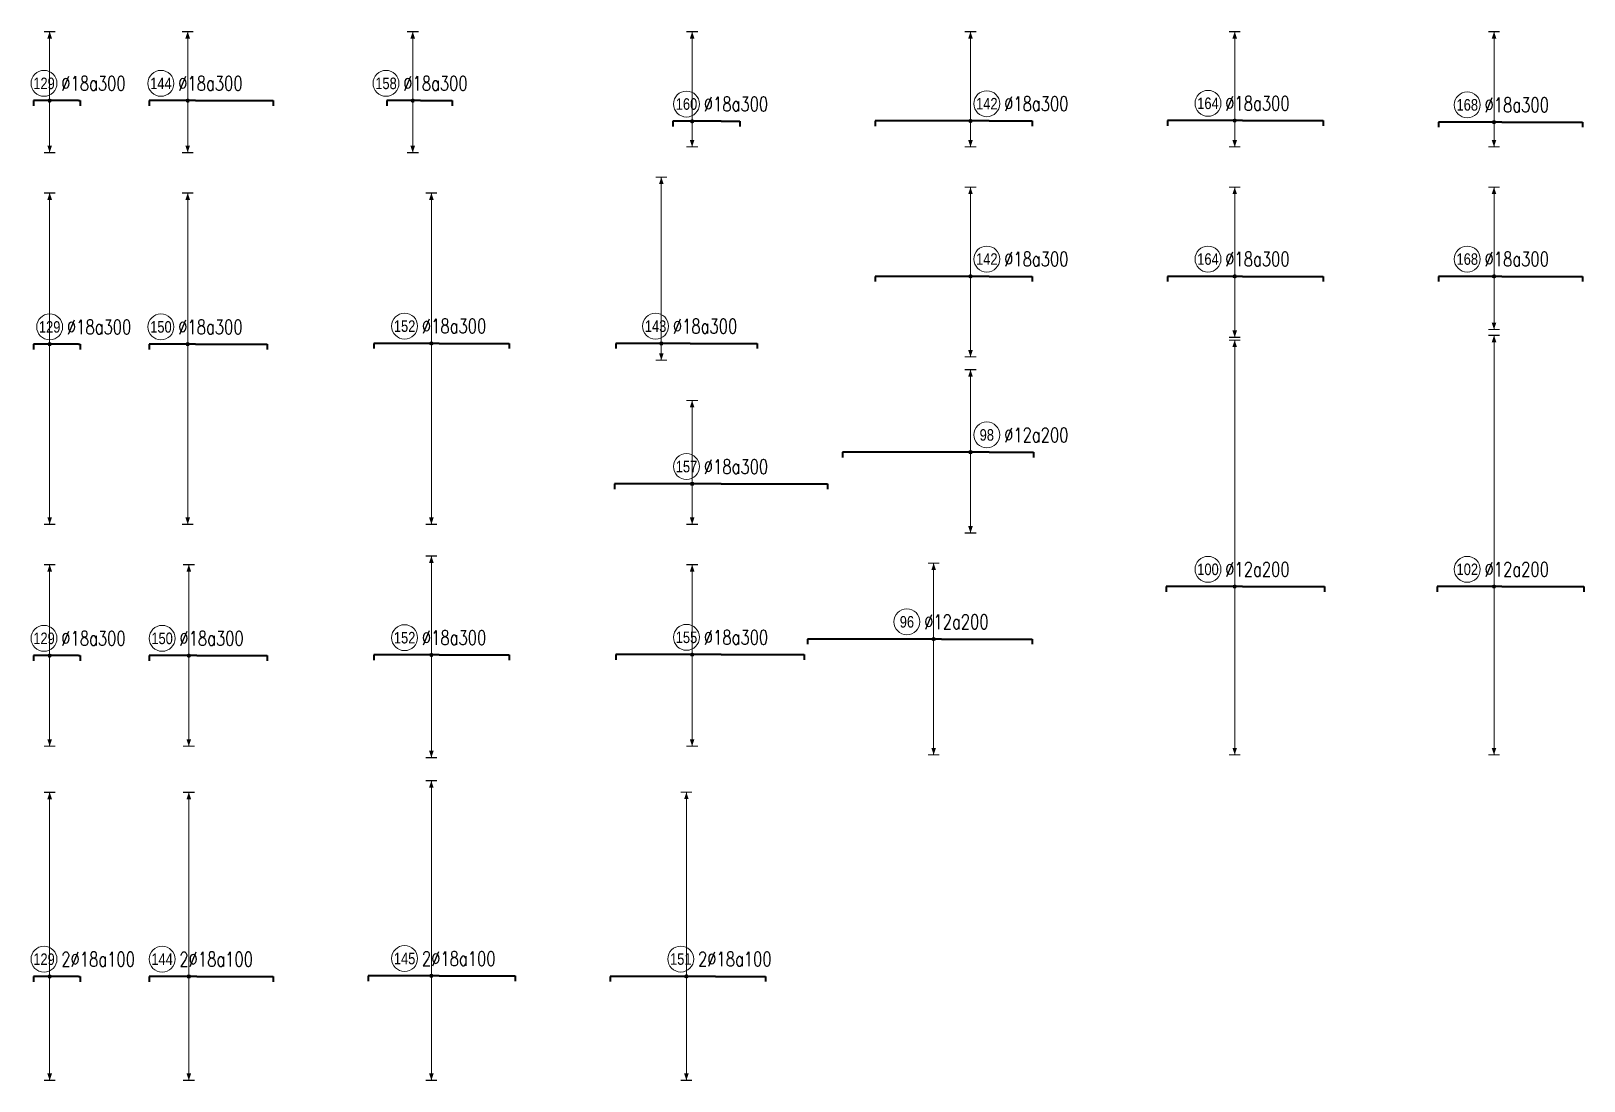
# Model space of a CAD drawing. Header units: millimetres. Extents: x -415354 to 592036, y -374841 to 139309.
# Drawn here: x 3350 to 57250, y -65820 to -29380 of the extents above; entities that cross this region are included whole.
import ezdxf
from ezdxf.enums import TextEntityAlignment as Align

# ---------------------------------------------------------------- set-up
doc = ezdxf.new("R2010")
doc.units = ezdxf.units.MM
doc.header["$MEASUREMENT"] = 0
for name, color, linetype, lineweight in [('NDC_S_DIM', 1, 'Continuous', 15), ('NDC_S_REBAR', 4, 'Continuous', 35), ('NDC_S_VN TEXT', 7, 'Continuous', 20)]:
    doc.layers.add(name, color=color, linetype=linetype, lineweight=lineweight)
doc.styles.add('ARIAL', font='arial.ttf', dxfattribs={"width": 0.8})
doc.styles.add('NDC_EN TXT', font='romans.shx', dxfattribs={"width": 0.8})

# ---------------------------------------------------------------- blocks, each defined once
blk = doc.blocks.new('*U124')
h = blk.add_hatch(color=6)
edge = h.paths.add_edge_path()
edge.add_arc((-5.03, 0), 0.3, 0, 360)
at = {"layer": 'NDC_S_DIM', "color": 8}
for q in [(-5.03, 11.98), (-5.03, -9.02)]:
    blk.add_line((-5.03, 0), q, dxfattribs=at)
for points in [[(-6.03, 11.98, 0.2, 0.2, 0), (-4.03, 11.98, 0, 0, 0)], [(-6.03, -9.02, 0.2, 0.2, 0), (-4.03, -9.02, 0, 0, 0)]]:
    blk.add_lwpolyline(points, format="xyseb", dxfattribs=at)
at = {"layer": 'NDC_S_DIM'}
blk.add_circle((-6.01, 3), 2.25, dxfattribs=at)
at = {"layer": 'NDC_S_DIM', "color": 6}
blk.add_circle((-5.03, 0), 0.3, dxfattribs=at)
at = {"layer": 'NDC_S_DIM', "color": 8}
for points in [[(-5.43, 10.78), (-5.03, 11.98), (-4.63, 10.78)], [(-5.43, -7.82), (-5.03, -9.02), (-4.63, -7.82)]]:
    blk.add_solid(points, dxfattribs=at)
at = {"layer": 'NDC_S_REBAR'}
for p, q in [((0, 0), (-7.86, 0)), ((-7.86, 0), (-7.86, -0.9)), ((0, 0), (0.24, 0)), ((0.24, 0), (0.24, -0.9)), ((-7.86, -0.9), (-7.86, -0.9)), ((0.24, -0.9), (0.24, -0.9))]:
    blk.add_line(p, q, dxfattribs=at)
at = {"layer": 'NDC_S_VN TEXT', "style": 'ARIAL', "width": 0.8}
blk.add_attdef('KHT', text='', height=2, dxfattribs=at).set_placement((-6.01, 3), align=Align.MIDDLE_CENTER)
at = {"layer": 'NDC_S_VN TEXT', "color": 3, "style": 'NDC_EN TXT', "width": 0.75}
blk.add_attdef('DKT', (-3.01, 1.75), '', height=2.5, dxfattribs=at)
blk = doc.blocks.new('*U123')
h = blk.add_hatch(color=6)
edge = h.paths.add_edge_path()
edge.add_arc((-1.37, 0), 0.3, 0, 360)
at = {"layer": 'NDC_S_DIM', "color": 8}
for q in [(-1.37, 11.98), (-1.37, -9.02)]:
    blk.add_line((-1.37, 0), q, dxfattribs=at)
for points in [[(-2.37, 11.98, 0.2, 0.2, 0), (-0.37, 11.98, 0, 0, 0)], [(-2.37, -9.02, 0.2, 0.2, 0), (-0.37, -9.02, 0, 0, 0)]]:
    blk.add_lwpolyline(points, format="xyseb", dxfattribs=at)
at = {"layer": 'NDC_S_DIM'}
blk.add_circle((-6.01, 3), 2.25, dxfattribs=at)
at = {"layer": 'NDC_S_DIM', "color": 6}
blk.add_circle((-1.37, 0), 0.3, dxfattribs=at)
at = {"layer": 'NDC_S_DIM', "color": 8}
for points in [[(-1.77, 10.78), (-1.37, 11.98), (-0.97, 10.78)], [(-1.77, -7.82), (-1.37, -9.02), (-0.97, -7.82)]]:
    blk.add_solid(points, dxfattribs=at)
at = {"layer": 'NDC_S_REBAR'}
for p, q in [((0, 0), (-8.05, 0)), ((-8.05, 0), (-8.05, -0.9)), ((0, 0), (13.45, 0)), ((13.45, 0), (13.45, -0.9)), ((-8.05, -0.9), (-8.05, -0.9)), ((13.45, -0.9), (13.45, -0.9))]:
    blk.add_line(p, q, dxfattribs=at)
at = {"layer": 'NDC_S_VN TEXT', "style": 'ARIAL', "width": 0.8}
blk.add_attdef('KHT', text='', height=2, dxfattribs=at).set_placement((-6.01, 3), align=Align.MIDDLE_CENTER)
at = {"layer": 'NDC_S_VN TEXT', "color": 3, "style": 'NDC_EN TXT', "width": 0.75}
blk.add_attdef('DKT', (-3.01, 1.75), '', height=2.5, dxfattribs=at)
blk = doc.blocks.new('*U125')
h = blk.add_hatch(color=6)
edge = h.paths.add_edge_path()
edge.add_arc((-1.37, 0), 0.3, 0, 360)
at = {"layer": 'NDC_S_DIM', "color": 8}
for q in [(-1.37, 11.98), (-1.37, -9.02)]:
    blk.add_line((-1.37, 0), q, dxfattribs=at)
for points in [[(-2.37, 11.98, 0.2, 0.2, 0), (-0.37, 11.98, 0, 0, 0)], [(-2.37, -9.02, 0.2, 0.2, 0), (-0.37, -9.02, 0, 0, 0)]]:
    blk.add_lwpolyline(points, format="xyseb", dxfattribs=at)
at = {"layer": 'NDC_S_DIM'}
blk.add_circle((-6.01, 3), 2.25, dxfattribs=at)
at = {"layer": 'NDC_S_DIM', "color": 6}
blk.add_circle((-1.37, 0), 0.3, dxfattribs=at)
at = {"layer": 'NDC_S_DIM', "color": 8}
for points in [[(-1.77, 10.78), (-1.37, 11.98), (-0.97, 10.78)], [(-1.77, -7.82), (-1.37, -9.02), (-0.97, -7.82)]]:
    blk.add_solid(points, dxfattribs=at)
at = {"layer": 'NDC_S_REBAR'}
for p, q in [((0, 0), (-5.86, 0)), ((-5.86, 0), (-5.86, -0.9)), ((0, 0), (5.49, 0)), ((5.49, 0), (5.49, -0.9)), ((-5.86, -0.9), (-5.86, -0.9)), ((5.49, -0.9), (5.49, -0.9))]:
    blk.add_line(p, q, dxfattribs=at)
at = {"layer": 'NDC_S_VN TEXT', "style": 'ARIAL', "width": 0.8}
blk.add_attdef('KHT', text='', height=2, dxfattribs=at).set_placement((-6.01, 3), align=Align.MIDDLE_CENTER)
at = {"layer": 'NDC_S_VN TEXT', "color": 3, "style": 'NDC_EN TXT', "width": 0.75}
blk.add_attdef('DKT', (-3.01, 1.75), '', height=2.5, dxfattribs=at)
blk = doc.blocks.new('*U126')
h = blk.add_hatch(color=6)
edge = h.paths.add_edge_path()
edge.add_arc((-5.03, 0), 0.3, 0, 360)
at = {"layer": 'NDC_S_DIM', "color": 8}
for q in [(-5.03, 15.57), (-5.03, -4.43)]:
    blk.add_line((-5.03, 0), q, dxfattribs=at)
for points in [[(-6.03, 15.57, 0.2, 0.2, 0), (-4.03, 15.57, 0, 0, 0)], [(-6.03, -4.43, 0.2, 0.2, 0), (-4.03, -4.43, 0, 0, 0)]]:
    blk.add_lwpolyline(points, format="xyseb", dxfattribs=at)
at = {"layer": 'NDC_S_DIM'}
blk.add_circle((-6.01, 3), 2.25, dxfattribs=at)
at = {"layer": 'NDC_S_DIM', "color": 6}
blk.add_circle((-5.03, 0), 0.3, dxfattribs=at)
at = {"layer": 'NDC_S_DIM', "color": 8}
for points in [[(-5.43, 14.37), (-5.03, 15.57), (-4.63, 14.37)], [(-5.43, -3.23), (-5.03, -4.43), (-4.63, -3.23)]]:
    blk.add_solid(points, dxfattribs=at)
at = {"layer": 'NDC_S_REBAR'}
for p, q in [((0, 0), (-8.36, 0)), ((-8.36, 0), (-8.36, -0.9)), ((0, 0), (3.24, 0)), ((3.24, 0), (3.24, -0.9)), ((-8.36, -0.9), (-8.36, -0.9)), ((3.24, -0.9), (3.24, -0.9))]:
    blk.add_line(p, q, dxfattribs=at)
at = {"layer": 'NDC_S_VN TEXT', "style": 'ARIAL', "width": 0.8}
blk.add_attdef('KHT', text='', height=2, dxfattribs=at).set_placement((-6.01, 3), align=Align.MIDDLE_CENTER)
at = {"layer": 'NDC_S_VN TEXT', "color": 3, "style": 'NDC_EN TXT', "width": 0.75}
blk.add_attdef('DKT', (-3.01, 1.75), '', height=2.5, dxfattribs=at)
blk = doc.blocks.new('*U128')
h = blk.add_hatch(color=6)
edge = h.paths.add_edge_path()
edge.add_arc((-1.37, 0), 0.3, 0, 360)
at = {"layer": 'NDC_S_DIM', "color": 8}
for q in [(-1.37, 15.7), (-1.37, -4.3)]:
    blk.add_line((-1.37, 0), q, dxfattribs=at)
for points in [[(-2.37, 15.7, 0.2, 0.2, 0), (-0.37, 15.7, 0, 0, 0)], [(-2.37, -4.3, 0.2, 0.2, 0), (-0.37, -4.3, 0, 0, 0)]]:
    blk.add_lwpolyline(points, format="xyseb", dxfattribs=at)
at = {"layer": 'NDC_S_DIM'}
blk.add_circle((-6.01, 3), 2.25, dxfattribs=at)
at = {"layer": 'NDC_S_DIM', "color": 6}
blk.add_circle((-1.37, 0), 0.3, dxfattribs=at)
at = {"layer": 'NDC_S_DIM', "color": 8}
for points in [[(-1.77, 14.5), (-1.37, 15.7), (-0.97, 14.5)], [(-1.77, -3.1), (-1.37, -4.3), (-0.97, -3.1)]]:
    blk.add_solid(points, dxfattribs=at)
at = {"layer": 'NDC_S_REBAR'}
for p, q in [((0, 0), (-11.01, 0)), ((-11.01, 0), (-11.01, -0.9)), ((0, 0), (13.99, 0)), ((13.99, 0), (13.99, -0.9)), ((-11.01, -0.9), (-11.01, -0.9)), ((13.99, -0.9), (13.99, -0.9))]:
    blk.add_line(p, q, dxfattribs=at)
at = {"layer": 'NDC_S_VN TEXT', "style": 'ARIAL', "width": 0.8}
blk.add_attdef('KHT', text='', height=2, dxfattribs=at).set_placement((-6.01, 3), align=Align.MIDDLE_CENTER)
at = {"layer": 'NDC_S_VN TEXT', "color": 3, "style": 'NDC_EN TXT', "width": 0.75}
blk.add_attdef('DKT', (-3.01, 1.75), '', height=2.5, dxfattribs=at)
blk = doc.blocks.new('*U130')
h = blk.add_hatch(color=6)
edge = h.paths.add_edge_path()
edge.add_arc((-1.37, 0), 0.3, 0, 360)
at = {"layer": 'NDC_S_DIM', "color": 8}
for q in [(-1.37, 26.1), (-1.37, -31.4)]:
    blk.add_line((-1.37, 0), q, dxfattribs=at)
for points in [[(-2.37, 26.1, 0.2, 0.2, 0), (-0.37, 26.1, 0, 0, 0)], [(-2.37, -31.4, 0.2, 0.2, 0), (-0.37, -31.4, 0, 0, 0)]]:
    blk.add_lwpolyline(points, format="xyseb", dxfattribs=at)
at = {"layer": 'NDC_S_DIM'}
blk.add_circle((-6.01, 3), 2.25, dxfattribs=at)
at = {"layer": 'NDC_S_DIM', "color": 6}
blk.add_circle((-1.37, 0), 0.3, dxfattribs=at)
at = {"layer": 'NDC_S_DIM', "color": 8}
for points in [[(-1.77, 24.9), (-1.37, 26.1), (-0.97, 24.9)], [(-1.77, -30.2), (-1.37, -31.4), (-0.97, -30.2)]]:
    blk.add_solid(points, dxfattribs=at)
at = {"layer": 'NDC_S_REBAR'}
for p, q in [((0, 0), (-11.34, 0)), ((-11.34, 0), (-11.34, -0.9)), ((0, 0), (12.16, 0)), ((12.16, 0), (12.16, -0.9)), ((-11.34, -0.9), (-11.34, -0.9)), ((12.16, -0.9), (12.16, -0.9))]:
    blk.add_line(p, q, dxfattribs=at)
at = {"layer": 'NDC_S_VN TEXT', "style": 'ARIAL', "width": 0.8}
blk.add_attdef('KHT', text='', height=2, dxfattribs=at).set_placement((-6.01, 3), align=Align.MIDDLE_CENTER)
at = {"layer": 'NDC_S_VN TEXT', "color": 3, "style": 'NDC_EN TXT', "width": 0.75}
blk.add_attdef('DKT', (-3.01, 1.75), '', height=2.5, dxfattribs=at)
blk = doc.blocks.new('*U131')
h = blk.add_hatch(color=6)
edge = h.paths.add_edge_path()
edge.add_arc((-5.01, 0), 0.3, 0, 360)
at = {"layer": 'NDC_S_DIM', "color": 8}
for q in [(-5.01, 28.86), (-5.01, -2.89)]:
    blk.add_line((-5.01, 0), q, dxfattribs=at)
for points in [[(-6.01, 28.86, 0.2, 0.2, 0), (-4.01, 28.86, 0, 0, 0)], [(-6.01, -2.89, 0.2, 0.2, 0), (-4.01, -2.89, 0, 0, 0)]]:
    blk.add_lwpolyline(points, format="xyseb", dxfattribs=at)
at = {"layer": 'NDC_S_DIM'}
blk.add_circle((-6.01, 3), 2.25, dxfattribs=at)
at = {"layer": 'NDC_S_DIM', "color": 6}
blk.add_circle((-5.01, 0), 0.3, dxfattribs=at)
at = {"layer": 'NDC_S_DIM', "color": 8}
for points in [[(-5.41, 27.66), (-5.01, 28.86), (-4.61, 27.66)], [(-5.41, -1.69), (-5.01, -2.89), (-4.61, -1.69)]]:
    blk.add_solid(points, dxfattribs=at)
at = {"layer": 'NDC_S_REBAR'}
for p, q in [((0, 0), (-12.89, 0)), ((-12.89, 0), (-12.89, -0.9)), ((0, 0), (11.61, 0)), ((11.61, 0), (11.61, -0.9)), ((-12.89, -0.9), (-12.89, -0.9)), ((11.61, -0.9), (11.61, -0.9))]:
    blk.add_line(p, q, dxfattribs=at)
at = {"layer": 'NDC_S_VN TEXT', "style": 'ARIAL', "width": 0.8}
blk.add_attdef('KHT', text='', height=2, dxfattribs=at).set_placement((-6.01, 3), align=Align.MIDDLE_CENTER)
at = {"layer": 'NDC_S_VN TEXT', "color": 3, "style": 'NDC_EN TXT', "width": 0.75}
blk.add_attdef('DKT', (-3.01, 1.75), '', height=2.5, dxfattribs=at)
blk = doc.blocks.new('*U133')
h = blk.add_hatch(color=6)
edge = h.paths.add_edge_path()
edge.add_arc((-3.22, 0), 0.3, 0, 360)
at = {"layer": 'NDC_S_DIM', "color": 8}
for q in [(-3.22, 15.47), (-3.22, -13.98)]:
    blk.add_line((-3.22, 0), q, dxfattribs=at)
for points in [[(-4.22, 15.47, 0.2, 0.2, 0), (-2.22, 15.47, 0, 0, 0)], [(-4.22, -13.98, 0.2, 0.2, 0), (-2.22, -13.98, 0, 0, 0)]]:
    blk.add_lwpolyline(points, format="xyseb", dxfattribs=at)
at = {"layer": 'NDC_S_DIM'}
blk.add_circle((-0.39, 3), 2.25, dxfattribs=at)
at = {"layer": 'NDC_S_DIM', "color": 6}
blk.add_circle((-3.22, 0), 0.3, dxfattribs=at)
at = {"layer": 'NDC_S_DIM', "color": 8}
for points in [[(-3.62, 14.27), (-3.22, 15.47), (-2.82, 14.27)], [(-3.62, -12.78), (-3.22, -13.98), (-2.82, -12.78)]]:
    blk.add_solid(points, dxfattribs=at)
at = {"layer": 'NDC_S_REBAR'}
for p, q in [((0, 0), (-19.76, 0)), ((-19.76, 0), (-19.76, -0.9)), ((0, 0), (7.49, 0)), ((7.49, 0), (7.49, -0.9)), ((-19.76, -0.9), (-19.76, -0.9)), ((7.49, -0.9), (7.49, -0.9))]:
    blk.add_line(p, q, dxfattribs=at)
at = {"layer": 'NDC_S_VN TEXT', "style": 'ARIAL', "width": 0.8}
blk.add_attdef('KHT', text='', height=2, dxfattribs=at).set_placement((-0.39, 3), align=Align.MIDDLE_CENTER)
at = {"layer": 'NDC_S_VN TEXT', "color": 3, "style": 'NDC_EN TXT', "width": 0.75}
blk.add_attdef('DKT', (2.61, 1.75), '', height=2.5, dxfattribs=at)
blk = doc.blocks.new('*U134')
h = blk.add_hatch(color=6)
edge = h.paths.add_edge_path()
edge.add_arc((-1.37, 0), 0.3, 0, 360)
at = {"layer": 'NDC_S_DIM', "color": 8}
for q in [(-1.37, 15.47), (-1.37, -10.58)]:
    blk.add_line((-1.37, 0), q, dxfattribs=at)
for points in [[(-2.37, 15.47, 0.2, 0.2, 0), (-0.37, 15.47, 0, 0, 0)], [(-2.37, -10.58, 0.2, 0.2, 0), (-0.37, -10.58, 0, 0, 0)]]:
    blk.add_lwpolyline(points, format="xyseb", dxfattribs=at)
at = {"layer": 'NDC_S_DIM'}
blk.add_circle((-6.01, 3), 2.25, dxfattribs=at)
at = {"layer": 'NDC_S_DIM', "color": 6}
blk.add_circle((-1.37, 0), 0.3, dxfattribs=at)
at = {"layer": 'NDC_S_DIM', "color": 8}
for points in [[(-1.77, 14.27), (-1.37, 15.47), (-0.97, 14.27)], [(-1.77, -9.38), (-1.37, -10.58), (-0.97, -9.38)]]:
    blk.add_solid(points, dxfattribs=at)
at = {"layer": 'NDC_S_REBAR'}
for p, q in [((0, 0), (-13.01, 0)), ((-13.01, 0), (-13.01, -0.9)), ((0, 0), (13.99, 0)), ((13.99, 0), (13.99, -0.9)), ((-13.01, -0.9), (-13.01, -0.9)), ((13.99, -0.9), (13.99, -0.9))]:
    blk.add_line(p, q, dxfattribs=at)
at = {"layer": 'NDC_S_VN TEXT', "style": 'ARIAL', "width": 0.8}
blk.add_attdef('KHT', text='', height=2, dxfattribs=at).set_placement((-6.01, 3), align=Align.MIDDLE_CENTER)
at = {"layer": 'NDC_S_VN TEXT', "color": 3, "style": 'NDC_EN TXT', "width": 0.75}
blk.add_attdef('DKT', (-3.01, 1.75), '', height=2.5, dxfattribs=at)
blk = doc.blocks.new('*U135')
h = blk.add_hatch(color=6)
edge = h.paths.add_edge_path()
edge.add_arc((-1.37, 0), 0.3, 0, 360)
at = {"layer": 'NDC_S_DIM', "color": 8}
for q in [(-1.37, 15.47), (-1.37, -9.23)]:
    blk.add_line((-1.37, 0), q, dxfattribs=at)
for points in [[(-2.37, 15.47, 0.2, 0.2, 0), (-0.37, 15.47, 0, 0, 0)], [(-2.37, -9.23, 0.2, 0.2, 0), (-0.37, -9.23, 0, 0, 0)]]:
    blk.add_lwpolyline(points, format="xyseb", dxfattribs=at)
at = {"layer": 'NDC_S_DIM'}
blk.add_circle((-6.01, 3), 2.25, dxfattribs=at)
at = {"layer": 'NDC_S_DIM', "color": 6}
blk.add_circle((-1.37, 0), 0.3, dxfattribs=at)
at = {"layer": 'NDC_S_DIM', "color": 8}
for points in [[(-1.77, 14.27), (-1.37, 15.47), (-0.97, 14.27)], [(-1.77, -8.03), (-1.37, -9.23), (-0.97, -8.03)]]:
    blk.add_solid(points, dxfattribs=at)
at = {"layer": 'NDC_S_REBAR'}
for p, q in [((0, 0), (-11.01, 0)), ((-11.01, 0), (-11.01, -0.9)), ((0, 0), (13.99, 0)), ((13.99, 0), (13.99, -0.9)), ((-11.01, -0.9), (-11.01, -0.9)), ((13.99, -0.9), (13.99, -0.9))]:
    blk.add_line(p, q, dxfattribs=at)
at = {"layer": 'NDC_S_VN TEXT', "style": 'ARIAL', "width": 0.8}
blk.add_attdef('KHT', text='', height=2, dxfattribs=at).set_placement((-6.01, 3), align=Align.MIDDLE_CENTER)
at = {"layer": 'NDC_S_VN TEXT', "color": 3, "style": 'NDC_EN TXT', "width": 0.75}
blk.add_attdef('DKT', (-3.01, 1.75), '', height=2.5, dxfattribs=at)
blk = doc.blocks.new('*U140')
h = blk.add_hatch(color=6)
edge = h.paths.add_edge_path()
edge.add_arc((-5.03, 0), 0.3, 0, 360)
at = {"layer": 'NDC_S_DIM', "color": 8}
for q in [(-5.03, 14.48), (-5.03, -7.02)]:
    blk.add_line((-5.03, 0), q, dxfattribs=at)
for points in [[(-6.03, 14.48, 0.2, 0.2, 0), (-4.03, 14.48, 0, 0, 0)], [(-6.03, -7.02, 0.2, 0.2, 0), (-4.03, -7.02, 0, 0, 0)]]:
    blk.add_lwpolyline(points, format="xyseb", dxfattribs=at)
at = {"layer": 'NDC_S_DIM'}
blk.add_circle((-6.01, 3), 2.25, dxfattribs=at)
at = {"layer": 'NDC_S_DIM', "color": 6}
blk.add_circle((-5.03, 0), 0.3, dxfattribs=at)
at = {"layer": 'NDC_S_DIM', "color": 8}
for points in [[(-5.43, 13.28), (-5.03, 14.48), (-4.63, 13.28)], [(-5.43, -5.82), (-5.03, -7.02), (-4.63, -5.82)]]:
    blk.add_solid(points, dxfattribs=at)
at = {"layer": 'NDC_S_REBAR'}
for p, q in [((0, 0), (-18.51, 0)), ((-18.51, 0), (-18.51, -0.9)), ((0, 0), (18.47, 0)), ((18.47, 0), (18.47, -0.9)), ((-18.51, -0.9), (-18.51, -0.9)), ((18.47, -0.9), (18.47, -0.9))]:
    blk.add_line(p, q, dxfattribs=at)
at = {"layer": 'NDC_S_VN TEXT', "style": 'ARIAL', "width": 0.8}
blk.add_attdef('KHT', text='', height=2, dxfattribs=at).set_placement((-6.01, 3), align=Align.MIDDLE_CENTER)
at = {"layer": 'NDC_S_VN TEXT', "color": 3, "style": 'NDC_EN TXT', "width": 0.75}
blk.add_attdef('DKT', (-3.01, 1.75), '', height=2.5, dxfattribs=at)
blk = doc.blocks.new('*U141')
h = blk.add_hatch(color=6)
edge = h.paths.add_edge_path()
edge.add_arc((-5.03, 0), 0.3, 0, 360)
at = {"layer": 'NDC_S_DIM', "color": 8}
for q in [(-5.03, 15.79), (-5.03, -15.71)]:
    blk.add_line((-5.03, 0), q, dxfattribs=at)
for points in [[(-6.03, 15.79, 0.2, 0.2, 0), (-4.03, 15.79, 0, 0, 0)], [(-6.03, -15.71, 0.2, 0.2, 0), (-4.03, -15.71, 0, 0, 0)]]:
    blk.add_lwpolyline(points, format="xyseb", dxfattribs=at)
at = {"layer": 'NDC_S_DIM'}
blk.add_circle((-6.01, 3), 2.25, dxfattribs=at)
at = {"layer": 'NDC_S_DIM', "color": 6}
blk.add_circle((-5.03, 0), 0.3, dxfattribs=at)
at = {"layer": 'NDC_S_DIM', "color": 8}
for points in [[(-5.43, 14.59), (-5.03, 15.79), (-4.63, 14.59)], [(-5.43, -14.51), (-5.03, -15.71), (-4.63, -14.51)]]:
    blk.add_solid(points, dxfattribs=at)
at = {"layer": 'NDC_S_REBAR'}
for p, q in [((0, 0), (-7.86, 0)), ((-7.86, 0), (-7.86, -0.9)), ((0, 0), (0.24, 0)), ((0.24, 0), (0.24, -0.9)), ((-7.86, -0.9), (-7.86, -0.9)), ((0.24, -0.9), (0.24, -0.9))]:
    blk.add_line(p, q, dxfattribs=at)
at = {"layer": 'NDC_S_VN TEXT', "style": 'ARIAL', "width": 0.8}
blk.add_attdef('KHT', text='', height=2, dxfattribs=at).set_placement((-6.01, 3), align=Align.MIDDLE_CENTER)
at = {"layer": 'NDC_S_VN TEXT', "color": 3, "style": 'NDC_EN TXT', "width": 0.75}
blk.add_attdef('DKT', (-3.01, 1.75), '', height=2.5, dxfattribs=at)
blk = doc.blocks.new('*U142')
h = blk.add_hatch(color=6)
edge = h.paths.add_edge_path()
edge.add_arc((-1.37, 0), 0.3, 0, 360)
at = {"layer": 'NDC_S_DIM', "color": 8}
for q in [(-1.37, 15.79), (-1.37, -15.71)]:
    blk.add_line((-1.37, 0), q, dxfattribs=at)
for points in [[(-2.37, 15.79, 0.2, 0.2, 0), (-0.37, 15.79, 0, 0, 0)], [(-2.37, -15.71, 0.2, 0.2, 0), (-0.37, -15.71, 0, 0, 0)]]:
    blk.add_lwpolyline(points, format="xyseb", dxfattribs=at)
at = {"layer": 'NDC_S_DIM'}
blk.add_circle((-6.01, 3), 2.25, dxfattribs=at)
at = {"layer": 'NDC_S_DIM', "color": 6}
blk.add_circle((-1.37, 0), 0.3, dxfattribs=at)
at = {"layer": 'NDC_S_DIM', "color": 8}
for points in [[(-1.77, 14.59), (-1.37, 15.79), (-0.97, 14.59)], [(-1.77, -14.51), (-1.37, -15.71), (-0.97, -14.51)]]:
    blk.add_solid(points, dxfattribs=at)
at = {"layer": 'NDC_S_REBAR'}
for p, q in [((0, 0), (-8.25, 0)), ((-8.25, 0), (-8.25, -0.9)), ((0, 0), (12.25, 0)), ((12.25, 0), (12.25, -0.9)), ((-8.25, -0.9), (-8.25, -0.9)), ((12.25, -0.9), (12.25, -0.9))]:
    blk.add_line(p, q, dxfattribs=at)
at = {"layer": 'NDC_S_VN TEXT', "style": 'ARIAL', "width": 0.8}
blk.add_attdef('KHT', text='', height=2, dxfattribs=at).set_placement((-6.01, 3), align=Align.MIDDLE_CENTER)
at = {"layer": 'NDC_S_VN TEXT', "color": 3, "style": 'NDC_EN TXT', "width": 0.75}
blk.add_attdef('DKT', (-3.01, 1.75), '', height=2.5, dxfattribs=at)
blk = doc.blocks.new('*U143')
h = blk.add_hatch(color=6)
edge = h.paths.add_edge_path()
edge.add_arc((-1.37, 0), 0.3, 0, 360)
at = {"layer": 'NDC_S_DIM', "color": 8}
for q in [(-1.37, 17.18), (-1.37, -17.82)]:
    blk.add_line((-1.37, 0), q, dxfattribs=at)
for points in [[(-2.37, 17.18, 0.2, 0.2, 0), (-0.37, 17.18, 0, 0, 0)], [(-2.37, -17.82, 0.2, 0.2, 0), (-0.37, -17.82, 0, 0, 0)]]:
    blk.add_lwpolyline(points, format="xyseb", dxfattribs=at)
at = {"layer": 'NDC_S_DIM'}
blk.add_circle((-6.01, 3), 2.25, dxfattribs=at)
at = {"layer": 'NDC_S_DIM', "color": 6}
blk.add_circle((-1.37, 0), 0.3, dxfattribs=at)
at = {"layer": 'NDC_S_DIM', "color": 8}
for points in [[(-1.77, 15.98), (-1.37, 17.18), (-0.97, 15.98)], [(-1.77, -16.62), (-1.37, -17.82), (-0.97, -16.62)]]:
    blk.add_solid(points, dxfattribs=at)
at = {"layer": 'NDC_S_REBAR'}
for p, q in [((0, 0), (-11.34, 0)), ((-11.34, 0), (-11.34, -0.9)), ((0, 0), (12.16, 0)), ((12.16, 0), (12.16, -0.9)), ((-11.34, -0.9), (-11.34, -0.9)), ((12.16, -0.9), (12.16, -0.9))]:
    blk.add_line(p, q, dxfattribs=at)
at = {"layer": 'NDC_S_VN TEXT', "style": 'ARIAL', "width": 0.8}
blk.add_attdef('KHT', text='', height=2, dxfattribs=at).set_placement((-6.01, 3), align=Align.MIDDLE_CENTER)
at = {"layer": 'NDC_S_VN TEXT', "color": 3, "style": 'NDC_EN TXT', "width": 0.75}
blk.add_attdef('DKT', (-3.01, 1.75), '', height=2.5, dxfattribs=at)
blk = doc.blocks.new('*U144')
h = blk.add_hatch(color=6)
edge = h.paths.add_edge_path()
edge.add_arc((-5.03, 0), 0.3, 0, 360)
at = {"layer": 'NDC_S_DIM', "color": 8}
for q in [(-5.03, 15.61), (-5.03, -15.89)]:
    blk.add_line((-5.03, 0), q, dxfattribs=at)
for points in [[(-6.03, 15.61, 0.2, 0.2, 0), (-4.03, 15.61, 0, 0, 0)], [(-6.03, -15.89, 0.2, 0.2, 0), (-4.03, -15.89, 0, 0, 0)]]:
    blk.add_lwpolyline(points, format="xyseb", dxfattribs=at)
at = {"layer": 'NDC_S_DIM'}
blk.add_circle((-6.01, 3), 2.25, dxfattribs=at)
at = {"layer": 'NDC_S_DIM', "color": 6}
blk.add_circle((-5.03, 0), 0.3, dxfattribs=at)
at = {"layer": 'NDC_S_DIM', "color": 8}
for points in [[(-5.43, 14.41), (-5.03, 15.61), (-4.63, 14.41)], [(-5.43, -14.69), (-5.03, -15.89), (-4.63, -14.69)]]:
    blk.add_solid(points, dxfattribs=at)
at = {"layer": 'NDC_S_REBAR'}
for p, q in [((0, 0), (-18.26, 0)), ((-18.26, 0), (-18.26, -0.9)), ((0, 0), (14.43, 0)), ((14.43, 0), (14.43, -0.9)), ((-18.26, -0.9), (-18.26, -0.9)), ((14.43, -0.9), (14.43, -0.9))]:
    blk.add_line(p, q, dxfattribs=at)
at = {"layer": 'NDC_S_VN TEXT', "style": 'ARIAL', "width": 0.8}
blk.add_attdef('KHT', text='', height=2, dxfattribs=at).set_placement((-6.01, 3), align=Align.MIDDLE_CENTER)
at = {"layer": 'NDC_S_VN TEXT', "color": 3, "style": 'NDC_EN TXT', "width": 0.75}
blk.add_attdef('DKT', (-3.01, 1.75), '', height=2.5, dxfattribs=at)
blk = doc.blocks.new('*U148')
h = blk.add_hatch(color=6)
edge = h.paths.add_edge_path()
edge.add_arc((-5.03, 0), 0.3, 0, 360)
at = {"layer": 'NDC_S_DIM', "color": 8}
for q in [(-5.03, 31.97), (-5.03, -18.03)]:
    blk.add_line((-5.03, 0), q, dxfattribs=at)
for points in [[(-6.03, 31.97, 0.2, 0.2, 0), (-4.03, 31.97, 0, 0, 0)], [(-6.03, -18.03, 0.2, 0.2, 0), (-4.03, -18.03, 0, 0, 0)]]:
    blk.add_lwpolyline(points, format="xyseb", dxfattribs=at)
at = {"layer": 'NDC_S_DIM'}
blk.add_circle((-6.01, 3), 2.25, dxfattribs=at)
at = {"layer": 'NDC_S_DIM', "color": 6}
blk.add_circle((-5.03, 0), 0.3, dxfattribs=at)
at = {"layer": 'NDC_S_DIM', "color": 8}
for points in [[(-5.43, 30.77), (-5.03, 31.97), (-4.63, 30.77)], [(-5.43, -16.83), (-5.03, -18.03), (-4.63, -16.83)]]:
    blk.add_solid(points, dxfattribs=at)
at = {"layer": 'NDC_S_REBAR'}
for p, q in [((0, 0), (-7.86, 0)), ((-7.86, 0), (-7.86, -0.9)), ((0, 0), (0.24, 0)), ((0.24, 0), (0.24, -0.9)), ((-7.86, -0.9), (-7.86, -0.9)), ((0.24, -0.9), (0.24, -0.9))]:
    blk.add_line(p, q, dxfattribs=at)
at = {"layer": 'NDC_S_VN TEXT', "style": 'ARIAL', "width": 0.8}
blk.add_attdef('KHT', text='', height=2, dxfattribs=at).set_placement((-6.01, 3), align=Align.MIDDLE_CENTER)
at = {"layer": 'NDC_S_VN TEXT', "color": 3, "style": 'NDC_EN TXT', "width": 0.75}
blk.add_attdef('DKT', (-3.01, 1.75), '', height=2.5, dxfattribs=at)
blk = doc.blocks.new('*U147')
h = blk.add_hatch(color=6)
edge = h.paths.add_edge_path()
edge.add_arc((-1.37, 0), 0.3, 0, 360)
at = {"layer": 'NDC_S_DIM', "color": 8}
for q in [(-1.37, 31.97), (-1.37, -18.03)]:
    blk.add_line((-1.37, 0), q, dxfattribs=at)
for points in [[(-2.37, 31.97, 0.2, 0.2, 0), (-0.37, 31.97, 0, 0, 0)], [(-2.37, -18.03, 0.2, 0.2, 0), (-0.37, -18.03, 0, 0, 0)]]:
    blk.add_lwpolyline(points, format="xyseb", dxfattribs=at)
at = {"layer": 'NDC_S_DIM'}
blk.add_circle((-6.01, 3), 2.25, dxfattribs=at)
at = {"layer": 'NDC_S_DIM', "color": 6}
blk.add_circle((-1.37, 0), 0.3, dxfattribs=at)
at = {"layer": 'NDC_S_DIM', "color": 8}
for points in [[(-1.77, 30.77), (-1.37, 31.97), (-0.97, 30.77)], [(-1.77, -16.83), (-1.37, -18.03), (-0.97, -16.83)]]:
    blk.add_solid(points, dxfattribs=at)
at = {"layer": 'NDC_S_REBAR'}
for p, q in [((0, 0), (-8.25, 0)), ((-8.25, 0), (-8.25, -0.9)), ((0, 0), (13.25, 0)), ((13.25, 0), (13.25, -0.9)), ((-8.25, -0.9), (-8.25, -0.9)), ((13.25, -0.9), (13.25, -0.9))]:
    blk.add_line(p, q, dxfattribs=at)
at = {"layer": 'NDC_S_VN TEXT', "style": 'ARIAL', "width": 0.8}
blk.add_attdef('KHT', text='', height=2, dxfattribs=at).set_placement((-6.01, 3), align=Align.MIDDLE_CENTER)
at = {"layer": 'NDC_S_VN TEXT', "color": 3, "style": 'NDC_EN TXT', "width": 0.75}
blk.add_attdef('DKT', (-3.01, 1.75), '', height=2.5, dxfattribs=at)
blk = doc.blocks.new('*U146')
h = blk.add_hatch(color=6)
edge = h.paths.add_edge_path()
edge.add_arc((-1.37, 0), 0.3, 0, 360)
at = {"layer": 'NDC_S_DIM', "color": 8}
for q in [(-1.37, 33.86), (-1.37, -18.14)]:
    blk.add_line((-1.37, 0), q, dxfattribs=at)
for points in [[(-2.37, 33.86, 0.2, 0.2, 0), (-0.37, 33.86, 0, 0, 0)], [(-2.37, -18.14, 0.2, 0.2, 0), (-0.37, -18.14, 0, 0, 0)]]:
    blk.add_lwpolyline(points, format="xyseb", dxfattribs=at)
at = {"layer": 'NDC_S_DIM'}
blk.add_circle((-6.01, 3), 2.25, dxfattribs=at)
at = {"layer": 'NDC_S_DIM', "color": 6}
blk.add_circle((-1.37, 0), 0.3, dxfattribs=at)
at = {"layer": 'NDC_S_DIM', "color": 8}
for points in [[(-1.77, 32.66), (-1.37, 33.86), (-0.97, 32.66)], [(-1.77, -16.94), (-1.37, -18.14), (-0.97, -16.94)]]:
    blk.add_solid(points, dxfattribs=at)
at = {"layer": 'NDC_S_REBAR'}
for p, q in [((0, 0), (-12.34, 0)), ((-12.34, 0), (-12.34, -0.9)), ((0, 0), (13.16, 0)), ((13.16, 0), (13.16, -0.9)), ((-12.34, -0.9), (-12.34, -0.9)), ((13.16, -0.9), (13.16, -0.9))]:
    blk.add_line(p, q, dxfattribs=at)
at = {"layer": 'NDC_S_VN TEXT', "style": 'ARIAL', "width": 0.8}
blk.add_attdef('KHT', text='', height=2, dxfattribs=at).set_placement((-6.01, 3), align=Align.MIDDLE_CENTER)
at = {"layer": 'NDC_S_VN TEXT', "color": 3, "style": 'NDC_EN TXT', "width": 0.75}
blk.add_attdef('DKT', (-3.01, 1.75), '', height=2.5, dxfattribs=at)
blk = doc.blocks.new('*U150')
h = blk.add_hatch(color=6)
edge = h.paths.add_edge_path()
edge.add_arc((-3.22, 0), 0.3, 0, 360)
at = {"layer": 'NDC_S_DIM', "color": 8}
for q in [(-3.22, 14.32), (-3.22, -14.02)]:
    blk.add_line((-3.22, 0), q, dxfattribs=at)
for points in [[(-4.22, 14.32, 0.2, 0.2, 0), (-2.22, 14.32, 0, 0, 0)], [(-4.22, -14.02, 0.2, 0.2, 0), (-2.22, -14.02, 0, 0, 0)]]:
    blk.add_lwpolyline(points, format="xyseb", dxfattribs=at)
at = {"layer": 'NDC_S_DIM'}
blk.add_circle((-0.39, 3), 2.25, dxfattribs=at)
at = {"layer": 'NDC_S_DIM', "color": 6}
blk.add_circle((-3.22, 0), 0.3, dxfattribs=at)
at = {"layer": 'NDC_S_DIM', "color": 8}
for points in [[(-3.62, 13.12), (-3.22, 14.32), (-2.82, 13.12)], [(-3.62, -12.82), (-3.22, -14.02), (-2.82, -12.82)]]:
    blk.add_solid(points, dxfattribs=at)
at = {"layer": 'NDC_S_REBAR'}
for p, q in [((0, 0), (-25.43, 0)), ((-25.43, 0), (-25.43, -0.9)), ((0, 0), (7.74, 0)), ((7.74, 0), (7.74, -0.9)), ((-25.43, -0.9), (-25.43, -0.9)), ((7.74, -0.9), (7.74, -0.9))]:
    blk.add_line(p, q, dxfattribs=at)
at = {"layer": 'NDC_S_VN TEXT', "style": 'ARIAL', "width": 0.8}
blk.add_attdef('KHT', text='', height=2, dxfattribs=at).set_placement((-0.39, 3), align=Align.MIDDLE_CENTER)
at = {"layer": 'NDC_S_VN TEXT', "color": 3, "style": 'NDC_EN TXT', "width": 0.75}
blk.add_attdef('DKT', (2.61, 1.75), '', height=2.5, dxfattribs=at)
blk = doc.blocks.new('*U151')
h = blk.add_hatch(color=6)
edge = h.paths.add_edge_path()
edge.add_arc((-1.37, 0), 0.3, 0, 360)
at = {"layer": 'NDC_S_DIM', "color": 8}
for q in [(-1.37, 42.77), (-1.37, -29.19)]:
    blk.add_line((-1.37, 0), q, dxfattribs=at)
for points in [[(-2.37, 42.77, 0.2, 0.2, 0), (-0.37, 42.77, 0, 0, 0)], [(-2.37, -29.19, 0.2, 0.2, 0), (-0.37, -29.19, 0, 0, 0)]]:
    blk.add_lwpolyline(points, format="xyseb", dxfattribs=at)
at = {"layer": 'NDC_S_DIM'}
blk.add_circle((-6.01, 3), 2.25, dxfattribs=at)
at = {"layer": 'NDC_S_DIM', "color": 6}
blk.add_circle((-1.37, 0), 0.3, dxfattribs=at)
at = {"layer": 'NDC_S_DIM', "color": 8}
for points in [[(-1.77, 41.57), (-1.37, 42.77), (-0.97, 41.57)], [(-1.77, -27.99), (-1.37, -29.19), (-0.97, -27.99)]]:
    blk.add_solid(points, dxfattribs=at)
at = {"layer": 'NDC_S_REBAR'}
for p, q in [((0, 0), (-13.26, 0)), ((-13.26, 0), (-13.26, -0.9)), ((0, 0), (14.24, 0)), ((14.24, 0), (14.24, -0.9)), ((-13.26, -0.9), (-13.26, -0.9)), ((14.24, -0.9), (14.24, -0.9))]:
    blk.add_line(p, q, dxfattribs=at)
at = {"layer": 'NDC_S_VN TEXT', "style": 'ARIAL', "width": 0.8}
blk.add_attdef('KHT', text='', height=2, dxfattribs=at).set_placement((-6.01, 3), align=Align.MIDDLE_CENTER)
at = {"layer": 'NDC_S_VN TEXT', "color": 3, "style": 'NDC_EN TXT', "width": 0.75}
blk.add_attdef('DKT', (-3.01, 1.75), '', height=2.5, dxfattribs=at)
blk = doc.blocks.new('*U152')
h = blk.add_hatch(color=6)
edge = h.paths.add_edge_path()
edge.add_arc((-1.37, 0), 0.3, 0, 360)
at = {"layer": 'NDC_S_DIM', "color": 8}
for q in [(-1.37, 43.61), (-1.37, -29.19)]:
    blk.add_line((-1.37, 0), q, dxfattribs=at)
for points in [[(-2.37, 43.61, 0.2, 0.2, 0), (-0.37, 43.61, 0, 0, 0)], [(-2.37, -29.19, 0.2, 0.2, 0), (-0.37, -29.19, 0, 0, 0)]]:
    blk.add_lwpolyline(points, format="xyseb", dxfattribs=at)
at = {"layer": 'NDC_S_DIM'}
blk.add_circle((-6.01, 3), 2.25, dxfattribs=at)
at = {"layer": 'NDC_S_DIM', "color": 6}
blk.add_circle((-1.37, 0), 0.3, dxfattribs=at)
at = {"layer": 'NDC_S_DIM', "color": 8}
for points in [[(-1.77, 42.41), (-1.37, 43.61), (-0.97, 42.41)], [(-1.77, -27.99), (-1.37, -29.19), (-0.97, -27.99)]]:
    blk.add_solid(points, dxfattribs=at)
at = {"layer": 'NDC_S_REBAR'}
for p, q in [((0, 0), (-11.26, 0)), ((-11.26, 0), (-11.26, -0.9)), ((0, 0), (14.24, 0)), ((14.24, 0), (14.24, -0.9)), ((-11.26, -0.9), (-11.26, -0.9)), ((14.24, -0.9), (14.24, -0.9))]:
    blk.add_line(p, q, dxfattribs=at)
at = {"layer": 'NDC_S_VN TEXT', "style": 'ARIAL', "width": 0.8}
blk.add_attdef('KHT', text='', height=2, dxfattribs=at).set_placement((-6.01, 3), align=Align.MIDDLE_CENTER)
at = {"layer": 'NDC_S_VN TEXT', "color": 3, "style": 'NDC_EN TXT', "width": 0.75}
blk.add_attdef('DKT', (-3.01, 1.75), '', height=2.5, dxfattribs=at)
blk = doc.blocks.new('*U158')
h = blk.add_hatch(color=6)
edge = h.paths.add_edge_path()
edge.add_arc((-1.37, 0), 0.3, 0, 360)
at = {"layer": 'NDC_S_DIM', "color": 8}
for q in [(-1.37, 13.17), (-1.37, -20.08)]:
    blk.add_line((-1.37, 0), q, dxfattribs=at)
for points in [[(-2.37, 13.17, 0.2, 0.2, 0), (-0.37, 13.17, 0, 0, 0)], [(-2.37, -20.08, 0.2, 0.2, 0), (-0.37, -20.08, 0, 0, 0)]]:
    blk.add_lwpolyline(points, format="xyseb", dxfattribs=at)
at = {"layer": 'NDC_S_DIM'}
blk.add_circle((-6.01, 3), 2.25, dxfattribs=at)
at = {"layer": 'NDC_S_DIM', "color": 6}
blk.add_circle((-1.37, 0), 0.3, dxfattribs=at)
at = {"layer": 'NDC_S_DIM', "color": 8}
for points in [[(-1.77, 11.97), (-1.37, 13.17), (-0.97, 11.97)], [(-1.77, -18.88), (-1.37, -20.08), (-0.97, -18.88)]]:
    blk.add_solid(points, dxfattribs=at)
at = {"layer": 'NDC_S_REBAR'}
for p, q in [((0, 0), (-23.28, 0)), ((-23.28, 0), (-23.28, -0.9)), ((0, 0), (15.74, 0)), ((15.74, 0), (15.74, -0.9)), ((-23.28, -0.9), (-23.28, -0.9)), ((15.74, -0.9), (15.74, -0.9))]:
    blk.add_line(p, q, dxfattribs=at)
at = {"layer": 'NDC_S_VN TEXT', "style": 'ARIAL', "width": 0.8}
blk.add_attdef('KHT', text='', height=2, dxfattribs=at).set_placement((-6.01, 3), align=Align.MIDDLE_CENTER)
at = {"layer": 'NDC_S_VN TEXT', "color": 3, "style": 'NDC_EN TXT', "width": 0.75}
blk.add_attdef('DKT', (-3.01, 1.75), '', height=2.5, dxfattribs=at)
blk = doc.blocks.new('*U539')
h = blk.add_hatch(color=6)
edge = h.paths.add_edge_path()
edge.add_arc((-5.03, 0), 0.3, 0, 360)
at = {"layer": 'NDC_S_DIM', "color": 8}
for q in [(-5.03, 26.24), (-5.03, -31.26)]:
    blk.add_line((-5.03, 0), q, dxfattribs=at)
for points in [[(-6.03, 26.24, 0.2, 0.2, 0), (-4.03, 26.24, 0, 0, 0)], [(-6.03, -31.26, 0.2, 0.2, 0), (-4.03, -31.26, 0, 0, 0)]]:
    blk.add_lwpolyline(points, format="xyseb", dxfattribs=at)
at = {"layer": 'NDC_S_DIM'}
blk.add_circle((-5.03, 3), 2.25, dxfattribs=at)
at = {"layer": 'NDC_S_DIM', "color": 6}
blk.add_circle((-5.03, 0), 0.3, dxfattribs=at)
at = {"layer": 'NDC_S_DIM', "color": 8}
for points in [[(-5.43, 25.04), (-5.03, 26.24), (-4.63, 25.04)], [(-5.43, -30.06), (-5.03, -31.26), (-4.63, -30.06)]]:
    blk.add_solid(points, dxfattribs=at)
at = {"layer": 'NDC_S_REBAR'}
for p, q in [((0, 0), (-7.86, 0)), ((-7.86, 0), (-7.86, -0.9)), ((0, 0), (0.24, 0)), ((0.24, 0), (0.24, -0.9)), ((-7.86, -0.9), (-7.86, -0.9)), ((0.24, -0.9), (0.24, -0.9))]:
    blk.add_line(p, q, dxfattribs=at)
at = {"layer": 'NDC_S_VN TEXT', "style": 'ARIAL', "width": 0.8}
blk.add_attdef('KHT', text='', height=2, dxfattribs=at).set_placement((-5.03, 3), align=Align.MIDDLE_CENTER)
at = {"layer": 'NDC_S_VN TEXT', "color": 3, "style": 'NDC_EN TXT', "width": 0.75}
blk.add_attdef('DKT', (-2.03, 1.75), '', height=2.5, dxfattribs=at)
blk = doc.blocks.new('*U540')
h = blk.add_hatch(color=6)
edge = h.paths.add_edge_path()
edge.add_arc((-1.37, 0), 0.3, 0, 360)
at = {"layer": 'NDC_S_DIM', "color": 8}
for q in [(-1.37, 26.24), (-1.37, -31.26)]:
    blk.add_line((-1.37, 0), q, dxfattribs=at)
for points in [[(-2.37, 26.24, 0.2, 0.2, 0), (-0.37, 26.24, 0, 0, 0)], [(-2.37, -31.26, 0.2, 0.2, 0), (-0.37, -31.26, 0, 0, 0)]]:
    blk.add_lwpolyline(points, format="xyseb", dxfattribs=at)
at = {"layer": 'NDC_S_DIM'}
blk.add_circle((-6.01, 3), 2.25, dxfattribs=at)
at = {"layer": 'NDC_S_DIM', "color": 6}
blk.add_circle((-1.37, 0), 0.3, dxfattribs=at)
at = {"layer": 'NDC_S_DIM', "color": 8}
for points in [[(-1.77, 25.04), (-1.37, 26.24), (-0.97, 25.04)], [(-1.77, -30.06), (-1.37, -31.26), (-0.97, -30.06)]]:
    blk.add_solid(points, dxfattribs=at)
at = {"layer": 'NDC_S_REBAR'}
for p, q in [((0, 0), (-8.05, 0)), ((-8.05, 0), (-8.05, -0.9)), ((0, 0), (12.45, 0)), ((12.45, 0), (12.45, -0.9)), ((-8.05, -0.9), (-8.05, -0.9)), ((12.45, -0.9), (12.45, -0.9))]:
    blk.add_line(p, q, dxfattribs=at)
at = {"layer": 'NDC_S_VN TEXT', "style": 'ARIAL', "width": 0.8}
blk.add_attdef('KHT', text='', height=2, dxfattribs=at).set_placement((-6.01, 3), align=Align.MIDDLE_CENTER)
at = {"layer": 'NDC_S_VN TEXT', "color": 3, "style": 'NDC_EN TXT', "width": 0.75}
blk.add_attdef('DKT', (-3.01, 1.75), '', height=2.5, dxfattribs=at)
blk = doc.blocks.new('*U542')
h = blk.add_hatch(color=6)
edge = h.paths.add_edge_path()
edge.add_arc((-5.03, 0), 0.3, 0, 360)
at = {"layer": 'NDC_S_DIM', "color": 8}
for q in [(-5.03, 31.95), (-5.03, -18.05)]:
    blk.add_line((-5.03, 0), q, dxfattribs=at)
for points in [[(-6.03, 31.95, 0.2, 0.2, 0), (-4.03, 31.95, 0, 0, 0)], [(-6.03, -18.05, 0.2, 0.2, 0), (-4.03, -18.05, 0, 0, 0)]]:
    blk.add_lwpolyline(points, format="xyseb", dxfattribs=at)
at = {"layer": 'NDC_S_DIM'}
blk.add_circle((-6.01, 3), 2.25, dxfattribs=at)
at = {"layer": 'NDC_S_DIM', "color": 6}
blk.add_circle((-5.03, 0), 0.3, dxfattribs=at)
at = {"layer": 'NDC_S_DIM', "color": 8}
for points in [[(-5.43, 30.75), (-5.03, 31.95), (-4.63, 30.75)], [(-5.43, -16.85), (-5.03, -18.05), (-4.63, -16.85)]]:
    blk.add_solid(points, dxfattribs=at)
at = {"layer": 'NDC_S_REBAR'}
for p, q in [((0, 0), (-18.26, 0)), ((-18.26, 0), (-18.26, -0.9)), ((0, 0), (8.69, 0)), ((8.69, 0), (8.69, -0.9)), ((-18.26, -0.9), (-18.26, -0.9)), ((8.69, -0.9), (8.69, -0.9))]:
    blk.add_line(p, q, dxfattribs=at)
at = {"layer": 'NDC_S_VN TEXT', "style": 'ARIAL', "width": 0.8}
blk.add_attdef('KHT', text='', height=2, dxfattribs=at).set_placement((-6.01, 3), align=Align.MIDDLE_CENTER)
at = {"layer": 'NDC_S_VN TEXT', "color": 3, "style": 'NDC_EN TXT', "width": 0.75}
blk.add_attdef('DKT', (-3.01, 1.75), '', height=2.5, dxfattribs=at)
blk = doc.blocks.new('*U557')
h = blk.add_hatch(color=6)
edge = h.paths.add_edge_path()
edge.add_arc((-3.22, 0), 0.3, 0, 360)
at = {"layer": 'NDC_S_DIM', "color": 8}
for q in [(-3.22, 15.51), (-3.22, -4.49)]:
    blk.add_line((-3.22, 0), q, dxfattribs=at)
for points in [[(-4.22, 15.51, 0.2, 0.2, 0), (-2.22, 15.51, 0, 0, 0)], [(-4.22, -4.49, 0.2, 0.2, 0), (-2.22, -4.49, 0, 0, 0)]]:
    blk.add_lwpolyline(points, format="xyseb", dxfattribs=at)
at = {"layer": 'NDC_S_DIM'}
blk.add_circle((-0.39, 3), 2.25, dxfattribs=at)
at = {"layer": 'NDC_S_DIM', "color": 6}
blk.add_circle((-3.22, 0), 0.3, dxfattribs=at)
at = {"layer": 'NDC_S_DIM', "color": 8}
for points in [[(-3.62, 14.31), (-3.22, 15.51), (-2.82, 14.31)], [(-3.62, -3.29), (-3.22, -4.49), (-2.82, -3.29)]]:
    blk.add_solid(points, dxfattribs=at)
at = {"layer": 'NDC_S_REBAR'}
for p, q in [((0, 0), (-19.76, 0)), ((-19.76, 0), (-19.76, -0.9)), ((0, 0), (7.49, 0)), ((7.49, 0), (7.49, -0.9)), ((-19.76, -0.9), (-19.76, -0.9)), ((7.49, -0.9), (7.49, -0.9))]:
    blk.add_line(p, q, dxfattribs=at)
at = {"layer": 'NDC_S_VN TEXT', "style": 'ARIAL', "width": 0.8}
blk.add_attdef('KHT', text='', height=2, dxfattribs=at).set_placement((-0.39, 3), align=Align.MIDDLE_CENTER)
at = {"layer": 'NDC_S_VN TEXT', "color": 3, "style": 'NDC_EN TXT', "width": 0.75}
blk.add_attdef('DKT', (2.61, 1.75), '', height=2.5, dxfattribs=at)
blk = doc.blocks.new('*U558')
h = blk.add_hatch(color=6)
edge = h.paths.add_edge_path()
edge.add_arc((-1.37, 0), 0.3, 0, 360)
at = {"layer": 'NDC_S_DIM', "color": 8}
for q in [(-1.37, 15.44), (-1.37, -4.56)]:
    blk.add_line((-1.37, 0), q, dxfattribs=at)
for points in [[(-2.37, 15.44, 0.2, 0.2, 0), (-0.37, 15.44, 0, 0, 0)], [(-2.37, -4.56, 0.2, 0.2, 0), (-0.37, -4.56, 0, 0, 0)]]:
    blk.add_lwpolyline(points, format="xyseb", dxfattribs=at)
at = {"layer": 'NDC_S_DIM'}
blk.add_circle((-6.01, 3), 2.25, dxfattribs=at)
at = {"layer": 'NDC_S_DIM', "color": 6}
blk.add_circle((-1.37, 0), 0.3, dxfattribs=at)
at = {"layer": 'NDC_S_DIM', "color": 8}
for points in [[(-1.77, 14.24), (-1.37, 15.44), (-0.97, 14.24)], [(-1.77, -3.36), (-1.37, -4.56), (-0.97, -3.36)]]:
    blk.add_solid(points, dxfattribs=at)
at = {"layer": 'NDC_S_REBAR'}
for p, q in [((0, 0), (-13.01, 0)), ((-13.01, 0), (-13.01, -0.9)), ((0, 0), (13.99, 0)), ((13.99, 0), (13.99, -0.9)), ((-13.01, -0.9), (-13.01, -0.9)), ((13.99, -0.9), (13.99, -0.9))]:
    blk.add_line(p, q, dxfattribs=at)
at = {"layer": 'NDC_S_VN TEXT', "style": 'ARIAL', "width": 0.8}
blk.add_attdef('KHT', text='', height=2, dxfattribs=at).set_placement((-6.01, 3), align=Align.MIDDLE_CENTER)
at = {"layer": 'NDC_S_VN TEXT', "color": 3, "style": 'NDC_EN TXT', "width": 0.75}
blk.add_attdef('DKT', (-3.01, 1.75), '', height=2.5, dxfattribs=at)

msp = doc.modelspace()

# ---------------------------------------------------------------- block references
at = {"xscale": 200, "yscale": 200, "zscale": 200}
for name, p, values in [('*U124', (5001.9, -31795.5), {'KHT': '129', 'DKT': '%%C18a300'}), ('*U123', (9060, -31795.5), {'KHT': '144', 'DKT': '%%C18a300'}), ('*U125', (16872.3, -31795.5), {'KHT': '158', 'DKT': '%%C18a300'}), ('*U126', (27301.9, -32513), {'KHT': '160', 'DKT': '%%C18a300'}), ('*U557', (36601.9, -32501.7), {'KHT': '142', 'DKT': '%%C18a300'}), ('*U558', (45402.5, -32487.7), {'KHT': '164', 'DKT': '%%C18a300'}), ('*U128', (54402.5, -32540.8), {'KHT': '168', 'DKT': '%%C18a300'}), ('*U131', (26228.5, -40222.8), {'KHT': '143', 'DKT': '%%C18a300'}), ('*U539', (5001.9, -40248.6), {'KHT': '129', 'DKT': '%%C18a300'}), ('*U540', (9060, -40248.6), {'KHT': '150', 'DKT': '%%C18a300'}), ('*U130', (17517.9, -40220.9), {'KHT': '152', 'DKT': '%%C18a300'}), ('*U133', (36601.9, -37893.6), {'KHT': '142', 'DKT': '%%C18a300'}), ('*U134', (45402.5, -37893.6), {'KHT': '164', 'DKT': '%%C18a300'}), ('*U135', (54402.5, -37893.6), {'KHT': '168', 'DKT': '%%C18a300'}), ('*U151', (45402.5, -48662.1), {'KHT': '100', 'DKT': '%%C12a200'}), ('*U152', (54402.5, -48662.1), {'KHT': '102', 'DKT': '%%C12a200'}), ('*U150', (36601.9, -43996.9), {'KHT': '98', 'DKT': '%%C12a200'}), ('*U140', (27301.9, -45096.3), {'KHT': '157', 'DKT': '%%C18a300'}), ('*U141', (5001.9, -51058.1), {'KHT': '129', 'DKT': '%%C18a300'}), ('*U142', (9100, -51058.1), {'KHT': '150', 'DKT': '%%C18a300'}), ('*U143', (17517.9, -51035.7), {'KHT': '152', 'DKT': '%%C18a300'}), ('*U144', (27301.9, -51022.1), {'KHT': '155', 'DKT': '%%C18a300'}), ('*U158', (34952.6, -50483.9), {'KHT': '96', 'DKT': '%%C12a200'}), ('*U146', (17517.9, -62172.1), {'KHT': '145', 'DKT': '2%%C18a100'}), ('*U148', (5001.9, -62194.5), {'KHT': '129', 'DKT': '2%%C18a100'}), ('*U147', (9100, -62194.5), {'KHT': '144', 'DKT': '2%%C18a100'}), ('*U542', (27101.9, -62189.4), {'KHT': '151', 'DKT': '2%%C18a100'})]:
    msp.add_blockref(name, p, dxfattribs=at).add_auto_attribs(values)

doc.saveas('drawing.dxf')
